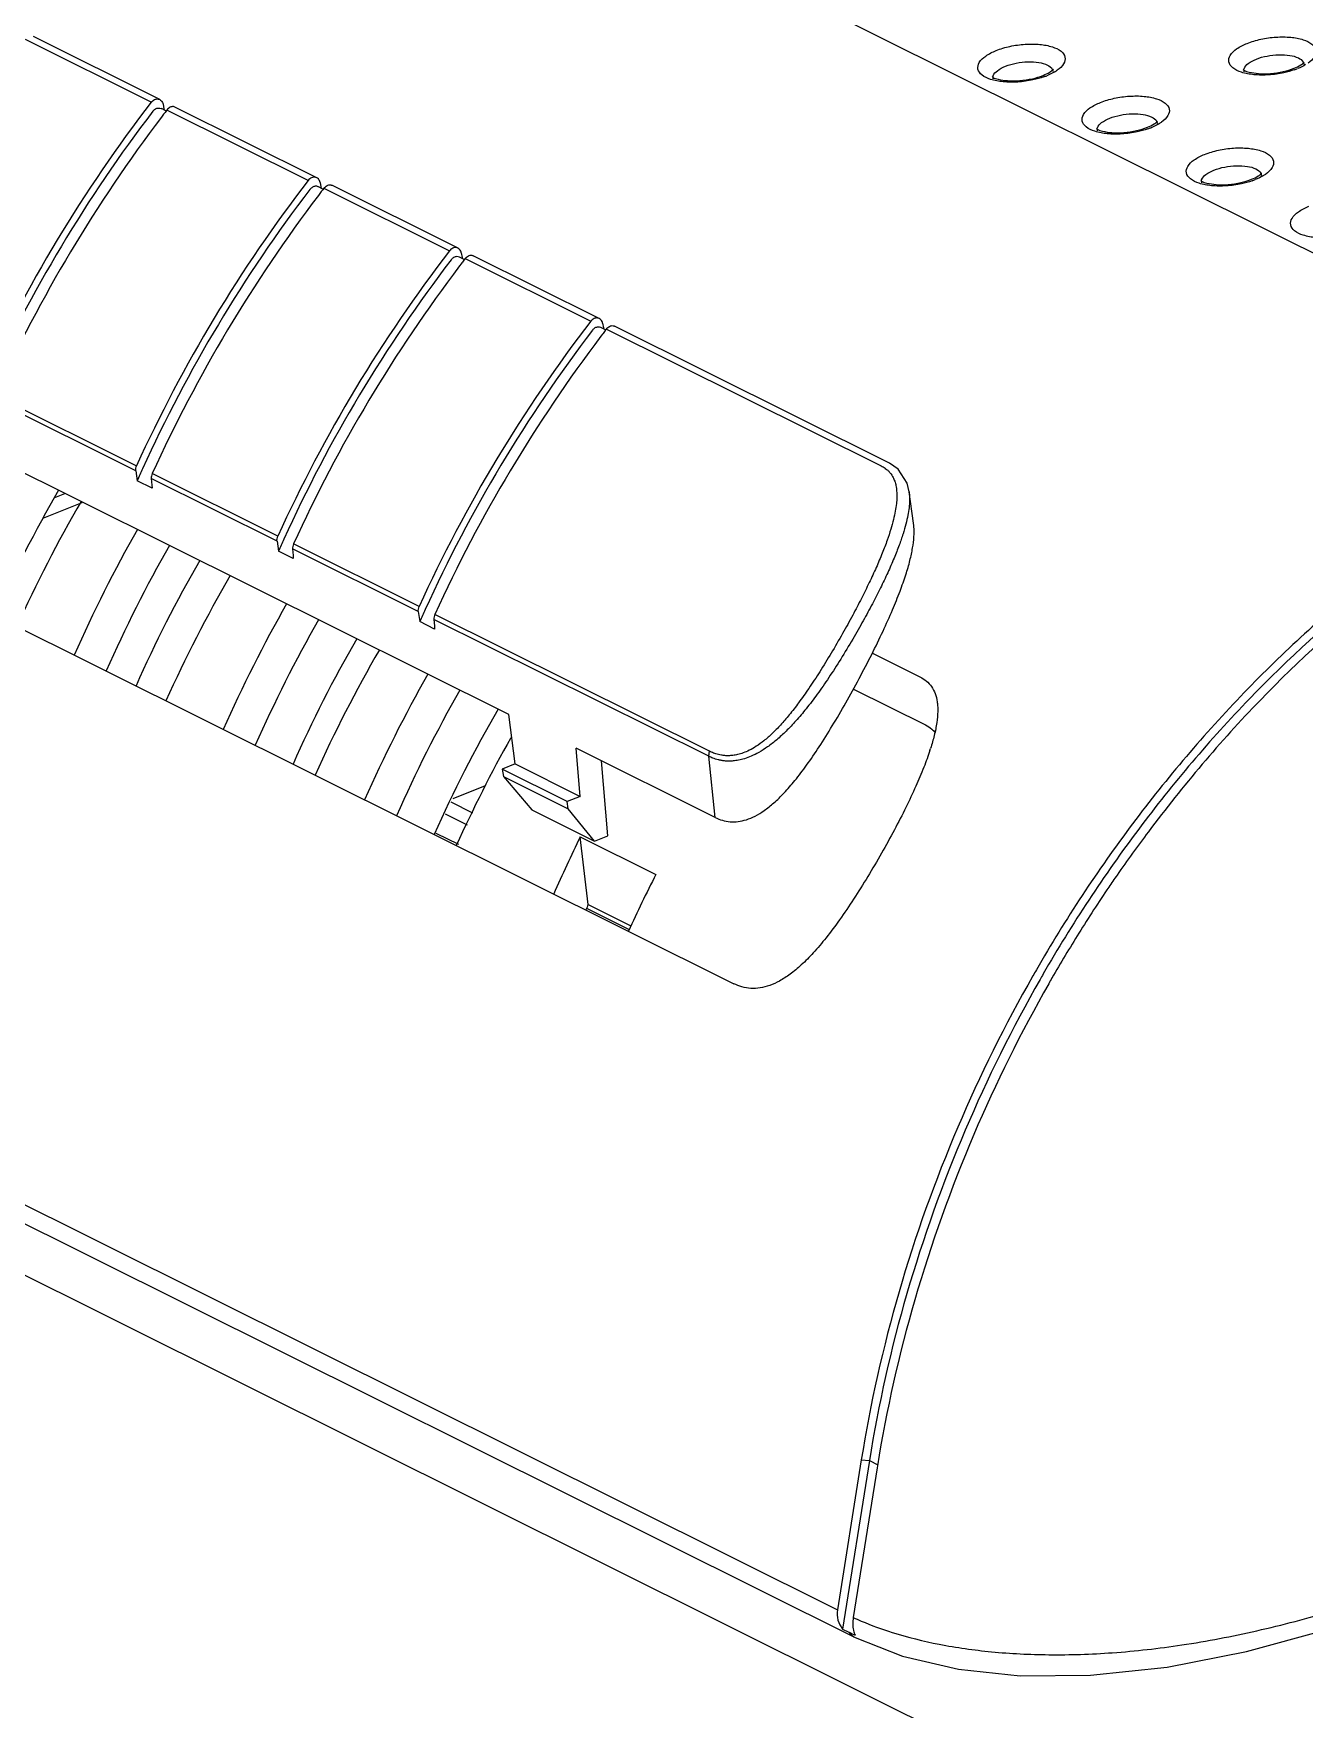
# Model space of a CAD drawing. Header units: millimetres. Extents: x 2099 to 2627, y -288 to 79.
# Drawn here: x 2202.3 to 2248.9, y -233.6 to -172.1 of the extents above; entities that cross this region are included whole.
import ezdxf

# ---------------------------------------------------------------- set-up
doc = ezdxf.new("R2010")
doc.units = ezdxf.units.MM
doc.layers.add('06___PRT_ALL_SURFS', color=7, linetype='Continuous')

msp = doc.modelspace()

# ---------------------------------------------------------------- linework, layer by layer
at = {"color": 7, "linetype": 'Continuous'}
for p, q in [((2206.62, -174.654), (2202.013, -172.359)), ((2206.931, -174.557), (2202.302, -172.251)), ((2207.156, -174.971), (2206.991, -174.888)), ((2207.049, -175.132), (2206.991, -175.208)), ((2207.052, -174.729), (2207.082, -174.895)), ((2207.082, -174.895), (2207.089, -174.937)), ((2207.196, -174.941), (2207.15, -175.001)), ((2212.378, -177.522), (2207.196, -174.941)), ((2219.738, -197.115), (2187.652, -181.131)), ((2180.77, -183.458), (2227.988, -206.98)), ((2206.052, -188.172), (2200.863, -185.587)), ((2200.898, -185.406), (2206.081, -187.987)), ((2203.086, -189.151), (2203.454, -189.003)), ((2204.071, -189.348), (2202.67, -189.913)), ((2233.07, -194.856), (2234.816, -195.726)), ((2232.373, -196.176), (2235.017, -197.493)), ((2167.366, -198.541), (2232.434, -230.956)), ((2218.872, -199.722), (2217.678, -200.202)), ((2218.411, -200.724), (2217.616, -200.328)), ((2217.405, -200.756), (2218.212, -201.158)), ((2217.059, -201.455), (2217.886, -201.867)), ((2222.356, -201.592), (2225.13, -202.974)), ((2222.646, -204.082), (2222.356, -201.592)), ((2222.583, -204.207), (2224.155, -204.99)), ((2222.646, -204.082), (2224.214, -204.863)), ((2194.846, -214.121), (2245.485, -239.348))]:
    msp.add_line(p, q, dxfattribs=at)
msp.add_lwpolyline([(2232.433, -230.956), (2234.173, -231.646), (2236.23, -232.124), (2238.489, -232.358), (2241.068, -232.34), (2243.879, -232.042), (2246.789, -231.476), (2249.703, -230.681)], dxfattribs=at)
for centre, radius, start, end in [((2248.672, -173.279), 0.222, 18.2827, 23.04827), ((2237.754, -173.763), 0.264, 175.46499, 187.72059), ((2238.439, -171.129), 2.754, 289.37727, 291.91837), ((2239.469, -173.54), 0.222, 18.2827, 23.04827), ((2238.867, -172.052), 1.735, 300.97223, 304.52504), ((2246.957, -173.501), 0.264, 175.46499, 187.72059), ((2247.641, -170.867), 2.754, 289.37727, 291.91837), ((2249.152, -207.376), 53.663, 142.42723, 155.4959), ((2249.048, -207.325), 53.301, 142.64631, 155.51083), ((2248.246, -206.598), 51.839, 142.44449, 142.62746), ((2249.754, -207.677), 53.693, 142.79145, 155.49407), ((2241.578, -175.667), 0.264, 175.46499, 187.72059), ((2242.262, -173.034), 2.754, 289.37727, 291.91837), ((2243.293, -175.445), 0.222, 18.2827, 23.04827), ((2242.69, -173.957), 1.735, 300.97223, 304.52504), ((2245.401, -177.572), 0.264, 175.46499, 187.72059), ((2246.086, -174.938), 2.754, 289.37727, 291.91837), ((2247.116, -177.35), 0.222, 18.2827, 23.04827), ((2246.514, -175.862), 1.735, 300.97223, 304.52504), ((2226.491, -195.591), 9.141, 341.97915, 342.38567)]:
    msp.add_arc(centre, radius, start, end, dxfattribs=at)
for centre, major_axis, ratio, start_param, end_param in [((2225.464, -203.331), (15.63, 31.384), 0.754368, 1.48465, 1.631883), ((2229.729, -205.455), (18.09, 35.409), 0.761897, 1.50262, 1.63249), ((2232.08, -206.626), (17.359, 35.773), 0.769231, 1.48689, 1.61676), ((2232.08, -206.626), (16.616, 34.243), 0.769231, 1.483609, 1.61912), ((2230.646, -205.912), (15.63, 31.384), 0.754368, 1.48465, 1.631883), ((2235.199, -208.18), (18.09, 35.409), 0.761897, 1.50262, 1.63249), ((2237.55, -209.351), (17.359, 35.773), 0.769231, 1.48689, 1.61676), ((2237.55, -209.351), (16.616, 34.243), 0.769231, 1.483609, 1.61912), ((2236.405, -208.781), (15.63, 31.384), 0.754368, 1.48465, 1.631883), ((2240.669, -210.905), (18.09, 35.409), 0.761897, 1.50262, 1.63249), ((2242.732, -211.933), (17.359, 35.773), 0.769231, 1.48689, 1.61676), ((2242.732, -211.933), (16.616, 34.243), 0.769231, 1.483609, 1.61912), ((2241.587, -211.363), (15.63, 31.384), 0.754368, 1.48465, 1.631883), ((2245.852, -213.487), (18.09, 35.409), 0.761897, 7.804261, 7.915675), ((2249.789, -215.449), (16.976, 35.959), 0.772794, 1.550188, 1.608374), ((2252.039, -216.569), (18.439, 35.231), 0.758133, -4.701522, -4.643335), ((2249.789, -215.449), (16.25, 34.421), 0.772794, -4.678001, -4.672405)]:
    msp.add_ellipse(centre, major_axis=major_axis, ratio=ratio, start_param=start_param, end_param=end_param, dxfattribs=at)
for points, start_tangent, end_tangent in [([(2237.61, -172.759), (2238.116, -172.607), (2238.673, -172.529), (2239.213, -172.536), (2239.671, -172.626), (2239.991, -172.788), (2240.135, -173.003), (2240.086, -173.243), (2239.85, -173.482)], (0.927618, 0.373531), (-0.823672, -0.567066)), ([(2247.066, -173.646), (2246.608, -173.556), (2246.289, -173.394), (2246.145, -173.179), (2246.194, -172.939), (2246.43, -172.7), (2246.813, -172.498)], (-0.995126, 0.098613), (0.927618, 0.373531)), ([(2246.813, -172.498), (2247.319, -172.345), (2247.876, -172.268), (2248.416, -172.274), (2248.874, -172.365), (2249.194, -172.527), (2249.338, -172.742), (2249.289, -172.982), (2249.053, -173.22)], (0.927618, 0.373531), (-0.823672, -0.567066)), ([(2237.864, -173.907), (2237.406, -173.817), (2237.086, -173.655), (2236.942, -173.44), (2236.991, -173.2), (2237.227, -172.962), (2237.61, -172.759)], (-0.995126, 0.098613), (0.927618, 0.373531)), ([(2237.951, -173.337), (2238.345, -173.223), (2238.776, -173.174), (2239.179, -173.199), (2239.493, -173.293), (2239.669, -173.443), (2239.674, -173.453)], (0.927618, 0.373531), (0.391937, -0.919992)), ([(2246.694, -173.48), (2246.704, -173.426), (2246.858, -173.239)], (0.079018, 0.996873), (0.798858, 0.601519)), ([(2246.858, -173.239), (2247.154, -173.076)], (0.798858, 0.601519), (0.927618, 0.373531)), ([(2247.154, -173.076), (2247.547, -172.961), (2247.979, -172.913), (2248.382, -172.938), (2248.696, -173.032), (2248.872, -173.182), (2248.877, -173.192)], (0.927618, 0.373531), (0.391937, -0.919992)), ([(2248.538, -173.409), (2248.78, -173.288), (2248.895, -173.199)], (0.927618, 0.373531), (0.660031, 0.751238)), ([(2248.962, -173.278), (2248.67, -173.423)], (-0.857223, -0.514945), (-0.927618, -0.373531)), ([(2248.883, -173.209), (2248.895, -173.268)], (0.314131, -0.94938), (0.078141, -0.996942)), ([(2248.895, -173.199), (2248.911, -173.182)], (0.660031, 0.751238), (0.813756, 0.581206)), ([(2237.458, -173.716), (2237.497, -173.744), (2237.687, -173.813), (2238.03, -173.865)], (0.910348, -0.413844), (0.995277, -0.097074)), ([(2237.491, -173.742), (2237.501, -173.687), (2237.655, -173.5)], (0.079018, 0.996873), (0.798858, 0.601519)), ([(2237.655, -173.5), (2237.951, -173.337)], (0.798858, 0.601519), (0.927618, 0.373531)), ([(2238.961, -173.837), (2238.404, -173.914), (2237.864, -173.907)], (-0.977407, -0.211367), (-0.995126, 0.098613)), ([(2238.03, -173.865), (2238.474, -173.862), (2238.938, -173.792)], (0.995277, -0.097074), (0.975849, 0.218447)), ([(2238.938, -173.792), (2239.335, -173.671)], (0.975849, 0.218447), (0.927618, 0.373531)), ([(2239.352, -173.727), (2238.961, -173.837)], (-0.943267, -0.332036), (-0.977407, -0.211367)), ([(2239.335, -173.671), (2239.578, -173.55), (2239.693, -173.46)], (0.927618, 0.373531), (0.660031, 0.751238)), ([(2239.76, -173.54), (2239.467, -173.684)], (-0.857223, -0.514945), (-0.927618, -0.373531)), ([(2239.68, -173.471), (2239.692, -173.529)], (0.314131, -0.94938), (0.078141, -0.996942)), ([(2239.693, -173.46), (2239.708, -173.443)], (0.660031, 0.751238), (0.813756, 0.581206)), ([(2246.66, -173.455), (2246.7, -173.482), (2246.89, -173.552), (2247.233, -173.604)], (0.910348, -0.413844), (0.995277, -0.097074)), ([(2248.164, -173.575), (2247.607, -173.653), (2247.066, -173.646)], (-0.977407, -0.211367), (-0.995126, 0.098613)), ([(2247.233, -173.604), (2247.677, -173.601), (2248.141, -173.531)], (0.995277, -0.097074), (0.975849, 0.218447)), ([(2248.141, -173.531), (2248.538, -173.409)], (0.975849, 0.218447), (0.927618, 0.373531)), ([(2248.555, -173.466), (2248.164, -173.575)], (-0.943267, -0.332036), (-0.977407, -0.211367)), ([(2206.62, -174.654), (2206.739, -174.558), (2206.875, -174.539), (2206.931, -174.558)], (0.610752, 0.791822), (0.893829, -0.448408)), ([(2241.434, -174.664), (2241.939, -174.511), (2242.496, -174.434), (2243.037, -174.44), (2243.495, -174.531), (2243.815, -174.693), (2243.958, -174.908), (2243.909, -175.148), (2243.674, -175.386)], (0.927618, 0.373531), (-0.823672, -0.567066)), ([(2206.679, -174.986), (2206.771, -174.903), (2206.88, -174.868), (2206.986, -174.886), (2206.991, -174.888)], (0.607688, 0.794176), (0.894811, -0.446444)), ([(2206.931, -174.558), (2206.991, -174.602), (2207.052, -174.729)], (0.893829, -0.448408), (0.178558, -0.983929)), ([(2207.484, -174.834), (2207.435, -174.818), (2207.31, -174.843), (2207.196, -174.941)], (-0.89265, 0.450751), (-0.610752, -0.791822)), ([(2241.687, -175.812), (2241.229, -175.722), (2240.909, -175.56), (2240.766, -175.345), (2240.815, -175.105), (2241.05, -174.866), (2241.434, -174.664)], (-0.995126, 0.098613), (0.927618, 0.373531)), ([(2241.775, -175.242), (2242.168, -175.127), (2242.599, -175.079), (2243.002, -175.104), (2243.316, -175.198), (2243.493, -175.348), (2243.497, -175.358)], (0.927618, 0.373531), (0.391937, -0.919992)), ([(2241.281, -175.621), (2241.321, -175.648), (2241.511, -175.718), (2241.853, -175.77)], (0.910348, -0.413844), (0.995277, -0.097074)), ([(2241.315, -175.647), (2241.325, -175.592), (2241.478, -175.405)], (0.079018, 0.996873), (0.798858, 0.601519)), ([(2241.478, -175.405), (2241.775, -175.242)], (0.798858, 0.601519), (0.927618, 0.373531)), ([(2242.785, -175.741), (2242.227, -175.819), (2241.687, -175.812)], (-0.977407, -0.211367), (-0.995126, 0.098613)), ([(2241.853, -175.77), (2242.298, -175.767), (2242.762, -175.697)], (0.995277, -0.097074), (0.975849, 0.218447)), ([(2242.762, -175.697), (2243.158, -175.575)], (0.975849, 0.218447), (0.927618, 0.373531)), ([(2243.176, -175.632), (2242.785, -175.741)], (-0.943267, -0.332036), (-0.977407, -0.211367)), ([(2243.158, -175.575), (2243.401, -175.454), (2243.516, -175.365)], (0.927618, 0.373531), (0.660031, 0.751238)), ([(2243.583, -175.444), (2243.29, -175.589)], (-0.857223, -0.514945), (-0.927618, -0.373531)), ([(2243.504, -175.375), (2243.516, -175.434)], (0.314131, -0.94938), (0.078141, -0.996942)), ([(2243.516, -175.365), (2243.532, -175.348)], (0.660031, 0.751238), (0.813756, 0.581206)), ([(2245.257, -176.569), (2245.763, -176.416), (2246.32, -176.338), (2246.86, -176.345), (2247.318, -176.435), (2247.638, -176.598), (2247.782, -176.812), (2247.733, -177.053), (2247.497, -177.291)], (0.927618, 0.373531), (-0.823672, -0.567066)), ([(2245.51, -177.717), (2245.053, -177.627), (2244.733, -177.464), (2244.589, -177.25), (2244.638, -177.009), (2244.874, -176.771), (2245.257, -176.569)], (-0.995126, 0.098613), (0.927618, 0.373531)), ([(2245.598, -177.147), (2245.992, -177.032), (2246.423, -176.984), (2246.826, -177.008), (2247.14, -177.103), (2247.316, -177.253), (2247.321, -177.263)], (0.927618, 0.373531), (0.391937, -0.919992)), ([(2245.104, -177.526), (2245.144, -177.553), (2245.334, -177.622), (2245.677, -177.675)], (0.910348, -0.413844), (0.995277, -0.097074)), ([(2245.138, -177.551), (2245.148, -177.497), (2245.302, -177.31)], (0.079018, 0.996873), (0.798858, 0.601519)), ([(2245.302, -177.31), (2245.598, -177.147)], (0.798858, 0.601519), (0.927618, 0.373531)), ([(2245.677, -177.675), (2246.121, -177.672), (2246.585, -177.602)], (0.995277, -0.097074), (0.975849, 0.218447)), ([(2246.585, -177.602), (2246.982, -177.48)], (0.975849, 0.218447), (0.927618, 0.373531)), ([(2246.999, -177.537), (2246.608, -177.646)], (-0.943267, -0.332036), (-0.977407, -0.211367)), ([(2246.982, -177.48), (2247.225, -177.359), (2247.339, -177.27)], (0.927618, 0.373531), (0.660031, 0.751238)), ([(2247.407, -177.349), (2247.114, -177.494)], (-0.857223, -0.514945), (-0.927618, -0.373531)), ([(2247.327, -177.28), (2247.339, -177.339)], (0.314131, -0.94938), (0.078141, -0.996942)), ([(2247.339, -177.27), (2247.355, -177.253)], (0.660031, 0.751238), (0.813756, 0.581206)), ([(2246.608, -177.646), (2246.051, -177.724), (2245.51, -177.717)], (-0.977407, -0.211367), (-0.995126, 0.098613)), ([(2249.334, -179.622), (2248.876, -179.532), (2248.556, -179.369), (2248.413, -179.155), (2248.462, -178.914), (2248.697, -178.676), (2249.081, -178.473)], (-0.995126, 0.098613), (0.927618, 0.373531)), ([(2234.816, -195.726), (2235.053, -195.881), (2235.241, -196.088), (2235.372, -196.343), (2235.446, -196.644), (2235.454, -196.706)], (0.89508, -0.445905), (0.111858, -0.993724)), ([(2235.454, -196.706), (2235.467, -196.996), (2235.432, -197.404), (2235.34, -197.874)], (0.111858, -0.993724), (-0.236861, -0.971543)), ([(2235.017, -197.493), (2235.249, -197.644), (2235.367, -197.761)], (0.89508, -0.445905), (0.652322, -0.757942)), ([(2235.34, -197.874), (2235.203, -198.357)], (-0.236861, -0.971543), (-0.302577, -0.953125)), ([(2235.183, -198.419), (2234.959, -199.042), (2234.664, -199.742), (2234.3, -200.514), (2233.877, -201.338), (2233.404, -202.195), (2232.9, -203.054), (2232.382, -203.879), (2231.869, -204.635), (2231.373, -205.297), (2230.9, -205.853), (2230.461, -206.295), (2230.049, -206.635), (2229.665, -206.882), (2229.303, -207.046), (2228.952, -207.135), (2228.611, -207.151), (2228.287, -207.096), (2227.988, -206.98)], (-0.309332, -0.950954), (-0.89508, 0.445905))]:
    msp.add_spline(points, degree=3, dxfattribs=dict(at, start_tangent=start_tangent, end_tangent=end_tangent))
at = {"layer": '06___PRT_ALL_SURFS', "color": 7, "linetype": 'Continuous'}
for p, q in [((2261.334, -186.213), (2196.842, -154.084)), ((2212.689, -177.426), (2207.484, -174.833)), ((2212.81, -177.598), (2212.84, -177.764)), ((2212.915, -177.839), (2212.749, -177.757)), ((2212.807, -178.001), (2212.75, -178.076)), ((2212.84, -177.764), (2212.848, -177.806)), ((2212.954, -177.809), (2212.908, -177.87)), ((2212.954, -177.809), (2217.561, -180.104)), ((2217.872, -180.008), (2213.242, -177.701)), ((2218.097, -180.421), (2217.932, -180.338)), ((2217.989, -180.583), (2217.932, -180.658)), ((2217.992, -180.18), (2218.022, -180.345)), ((2218.022, -180.345), (2218.03, -180.388)), ((2218.137, -180.391), (2218.09, -180.451)), ((2218.137, -180.391), (2222.743, -182.686)), ((2223.054, -182.589), (2218.425, -180.283)), ((2223.279, -183.003), (2223.114, -182.92)), ((2223.175, -182.761), (2223.205, -182.927)), ((2223.205, -182.927), (2223.212, -182.969)), ((2223.319, -182.973), (2223.273, -183.033)), ((2223.319, -182.973), (2233.396, -187.993)), ((2233.695, -187.89), (2223.607, -182.865)), ((2223.172, -183.164), (2223.114, -183.24)), ((2206.052, -188.172), (2206.102, -188.541)), ((2206.648, -188.813), (2206.102, -188.541)), ((2206.621, -188.456), (2206.639, -188.694)), ((2211.234, -190.754), (2206.621, -188.456)), ((2211.263, -190.569), (2206.657, -188.274)), ((2206.639, -188.694), (2206.648, -188.813)), ((2234.58, -190.097), (2234.416, -188.94)), ((2211.234, -190.754), (2211.284, -191.122)), ((2211.83, -191.394), (2211.284, -191.122)), ((2211.804, -191.038), (2211.821, -191.276)), ((2216.416, -193.336), (2211.804, -191.038)), ((2216.446, -193.151), (2211.839, -190.856)), ((2211.821, -191.276), (2211.83, -191.394)), ((2216.416, -193.336), (2216.467, -193.704)), ((2227.098, -198.458), (2217.021, -193.438)), ((2217.012, -193.976), (2216.467, -193.704)), ((2216.986, -193.62), (2217.004, -193.858)), ((2227.066, -198.641), (2216.986, -193.62)), ((2217.004, -193.858), (2217.012, -193.976)), ((2219.967, -198.924), (2219.738, -197.115)), ((2167.296, -197.813), (2231.789, -229.941)), ((2227.303, -200.884), (2222.201, -198.342)), ((2222.35, -200.111), (2222.201, -198.342)), ((2219.967, -198.924), (2219.494, -199.114)), ((2221.878, -200.301), (2219.494, -199.114)), ((2219.494, -199.114), (2219.536, -199.386)), ((2219.967, -198.924), (2222.35, -200.111)), ((2223.368, -201.555), (2223.136, -198.808)), ((2227.303, -200.884), (2227.066, -198.641)), ((2219.536, -199.386), (2221.907, -200.568)), ((2219.536, -199.386), (2220.579, -200.603)), ((2222.35, -200.111), (2221.878, -200.301)), ((2221.907, -200.568), (2221.878, -200.301)), ((2220.579, -200.603), (2222.882, -201.751)), ((2222.882, -201.751), (2221.907, -200.568)), ((2222.882, -201.751), (2223.368, -201.555)), ((2232.664, -224.447), (2231.789, -229.941)), ((2232.963, -224.469), (2231.978, -230.647)), ((2233.245, -224.733), (2232.37, -230.225)), ((2232.664, -224.447), (2232.963, -224.469)), ((2232.963, -224.469), (2233.27, -224.622)), ((2233.256, -224.661), (2233.245, -224.733)), ((2231.978, -230.647), (2232.208, -230.762)), ((2232.433, -230.956), (2232.434, -230.956))]:
    msp.add_line(p, q, dxfattribs=at)
msp.add_lwpolyline([(2234.416, -188.943), (2234.342, -188.627), (2234.011, -188.108), (2233.699, -187.892)], dxfattribs=at)
for centre, radius, start, end in [((2254.91, -210.244), 53.663, 142.42723, 155.4959), ((2254.806, -210.194), 53.301, 142.64631, 155.51083), ((2255.513, -210.545), 53.693, 142.79145, 155.49407), ((2254.004, -209.467), 51.839, 142.44449, 142.62746), ((2260.093, -212.826), 53.663, 142.42723, 155.4959), ((2259.988, -212.775), 53.301, 142.64631, 155.51083), ((2260.695, -213.127), 53.693, 142.79145, 155.49407), ((2259.186, -212.049), 51.839, 142.44449, 142.62746), ((2265.275, -215.408), 53.663, 142.42723, 155.4959), ((2265.171, -215.357), 53.301, 142.64631, 155.51083), ((2264.369, -214.63), 51.839, 142.44449, 142.62746), ((2265.878, -215.709), 53.693, 142.79145, 155.49407), ((2254.685, -210.149), 53.172, 155.50041, 156.02182), ((2259.867, -212.731), 53.172, 155.50041, 156.02182), ((2265.05, -215.312), 53.172, 155.50041, 156.02182), ((2285.53, -233.14), 52.91, 145.2742, 145.85189), ((2285.798, -233.319), 53.232, 145.85345, 148.01747), ((2286.177, -233.557), 53.679, 148.01715, 150.0673), ((2285.693, -233.33), 53.499, 150.05452, 150.30147), ((2286.352, -233.659), 53.882, 150.06605, 150.32449), ((2236.928, -220.29), 10.931, 245.3537, 247.03009), ((2234.57, -226.022), 5.295, 243.51891, 244.91431), ((2234.474, -226.228), 5.068, 244.91055, 246.3408), ((2232.686, -230.449), 0.566, 238.3607, 243.49134)]:
    msp.add_arc(centre, radius, start, end, dxfattribs=at)
msp.add_ellipse((2232.784, -230.013), major_axis=(0.896, 0.502), ratio=0.913409, start_param=2.51633, end_param=3.311728, dxfattribs=at)
for points, start_tangent, end_tangent in [([(2212.634, -177.408), (2212.497, -177.427), (2212.378, -177.522)], (-0.983922, 0.178598), (-0.610752, -0.791822)), ([(2212.689, -177.426), (2212.634, -177.408)], (-0.893829, 0.448408), (-0.983922, 0.178598)), ([(2212.81, -177.598), (2212.749, -177.471), (2212.689, -177.426)], (-0.178558, 0.983929), (-0.893829, 0.448408)), ([(2212.53, -177.772), (2212.437, -177.855)], (-0.861393, -0.507939), (-0.607688, -0.794176)), ([(2212.638, -177.736), (2212.53, -177.772)], (-0.996866, -0.07911), (-0.861393, -0.507939)), ([(2212.749, -177.757), (2212.744, -177.754), (2212.638, -177.736)], (-0.894812, 0.446443), (-0.996866, -0.07911)), ([(2212.954, -177.809), (2213.069, -177.711), (2213.194, -177.686), (2213.242, -177.702)], (0.610752, 0.791822), (0.89265, -0.450751)), ([(2217.816, -179.989), (2217.679, -180.008), (2217.561, -180.104)], (-0.983922, 0.178598), (-0.610752, -0.791822)), ([(2217.871, -180.008), (2217.816, -179.989)], (-0.893829, 0.448408), (-0.983922, 0.178598)), ([(2217.992, -180.18), (2217.931, -180.053), (2217.871, -180.008)], (-0.178558, 0.983929), (-0.893829, 0.448408)), ([(2217.712, -180.354), (2217.62, -180.436)], (-0.861393, -0.507939), (-0.607688, -0.794176)), ([(2217.821, -180.318), (2217.712, -180.354)], (-0.996866, -0.07911), (-0.861393, -0.507939)), ([(2217.931, -180.338), (2217.926, -180.336), (2217.821, -180.318)], (-0.894812, 0.446443), (-0.996866, -0.07911)), ([(2218.137, -180.391), (2218.251, -180.293), (2218.376, -180.268), (2218.424, -180.284)], (0.610752, 0.791822), (0.89265, -0.450751)), ([(2222.999, -182.571), (2222.862, -182.59), (2222.743, -182.686)], (-0.983922, 0.178598), (-0.610752, -0.791822)), ([(2222.894, -182.935), (2222.802, -183.018)], (-0.861393, -0.507939), (-0.607688, -0.794176)), ([(2223.003, -182.9), (2222.894, -182.935)], (-0.996866, -0.07911), (-0.861393, -0.507939)), ([(2223.054, -182.59), (2222.999, -182.571)], (-0.893829, 0.448408), (-0.983922, 0.178598)), ([(2223.114, -182.92), (2223.109, -182.918), (2223.003, -182.9)], (-0.894812, 0.446443), (-0.996866, -0.07911)), ([(2223.175, -182.761), (2223.114, -182.634), (2223.054, -182.59)], (-0.178558, 0.983929), (-0.893829, 0.448408)), ([(2223.319, -182.973), (2223.433, -182.875), (2223.558, -182.85), (2223.607, -182.866)], (0.610752, 0.791822), (0.89265, -0.450751)), ([(2261.334, -186.213), (2256.183, -188.762), (2251.268, -192.153), (2246.708, -196.306), (2242.613, -201.118), (2239.084, -206.473), (2238.958, -206.693)], (-0.927618, -0.373531), (-0.495086, -0.868844)), ([(2261.425, -186.512), (2256.311, -189.042), (2251.432, -192.409), (2246.904, -196.532), (2242.84, -201.309), (2239.336, -206.625)], (-0.927618, -0.373531), (-0.499176, -0.866501)), ([(2261.506, -186.671), (2256.764, -189.051), (2251.836, -192.453), (2247.292, -196.59), (2243.192, -201.409), (2242.044, -203)], (-0.923041, -0.384703), (-0.569651, -0.821886)), ([(2206.052, -188.172), (2206.053, -188.079), (2206.081, -187.987)], (-0.135672, 0.990754), (0.41495, 0.909844)), ([(2233.396, -187.993), (2233.467, -188.031), (2233.54, -188.079), (2233.545, -188.082)], (0.895081, -0.445904), (0.812, -0.583657)), ([(2206.657, -188.274), (2206.627, -188.366), (2206.621, -188.456)], (-0.41495, -0.909844), (0.073387, -0.997304)), ([(2233.762, -188.3), (2233.829, -188.412), (2233.888, -188.55), (2233.934, -188.717), (2233.961, -188.914), (2233.967, -189.135), (2233.95, -189.377), (2233.911, -189.647), (2233.844, -189.959), (2233.746, -190.313), (2233.613, -190.717), (2233.434, -191.19), (2233.211, -191.718), (2232.955, -192.273), (2232.67, -192.852), (2232.35, -193.465), (2231.977, -194.14), (2231.556, -194.864), (2231.138, -195.543), (2230.739, -196.151), (2230.366, -196.677), (2230.02, -197.123), (2229.697, -197.497), (2229.391, -197.81), (2229.093, -198.072), (2228.809, -198.276), (2228.554, -198.421), (2228.33, -198.518), (2228.129, -198.578), (2227.951, -198.61), (2227.793, -198.621), (2227.655, -198.616), (2227.534, -198.6), (2227.426, -198.578), (2227.332, -198.552), (2227.247, -198.523), (2227.17, -198.491), (2227.098, -198.458)], (0.574897, -0.818226), (-0.895081, 0.445903)), ([(2233.545, -188.082), (2233.614, -188.137), (2233.689, -188.21), (2233.762, -188.3)], (0.812, -0.583657), (0.574897, -0.818226)), ([(2234.416, -188.943), (2234.427, -189.04), (2234.433, -189.272), (2234.414, -189.524), (2234.371, -189.802)], (0.138572, -0.990352), (-0.186949, -0.98237)), ([(2234.371, -189.802), (2234.299, -190.123), (2234.195, -190.485)], (-0.186949, -0.98237), (-0.301784, -0.953376)), ([(2234.195, -190.485), (2234.053, -190.896), (2233.865, -191.376), (2233.632, -191.909), (2233.365, -192.469), (2233.069, -193.052), (2232.736, -193.668), (2232.349, -194.347), (2231.91, -195.074), (2231.471, -195.756), (2231.046, -196.368), (2230.642, -196.898), (2230.262, -197.347), (2229.903, -197.723), (2229.561, -198.036), (2229.224, -198.296), (2228.906, -198.497), (2228.624, -198.637), (2228.378, -198.729), (2228.16, -198.785), (2227.967, -198.813), (2227.798, -198.82), (2227.651, -198.812), (2227.523, -198.794), (2227.41, -198.769), (2227.31, -198.741), (2227.221, -198.709), (2227.141, -198.676), (2227.066, -198.641)], (-0.301784, -0.953376), (-0.895081, 0.445903)), ([(2227.303, -200.884), (2227.568, -200.987), (2227.848, -201.039), (2228.143, -201.034), (2228.448, -200.966), (2228.766, -200.833), (2229.101, -200.631), (2229.455, -200.352), (2229.827, -199.989), (2230.227, -199.531), (2230.658, -198.968), (2231.116, -198.3), (2231.599, -197.53), (2232.095, -196.681), (2232.584, -195.794), (2233.045, -194.906), (2233.46, -194.052), (2233.809, -193.271), (2234.086, -192.584), (2234.297, -191.983), (2234.448, -191.459), (2234.545, -191), (2234.594, -190.591), (2234.593, -190.221), (2234.58, -190.097)], (0.89508, -0.445905), (-0.140148, 0.990131)), ([(2211.234, -190.754), (2211.235, -190.661), (2211.263, -190.569)], (-0.135672, 0.990754), (0.41495, 0.909844)), ([(2211.839, -190.856), (2211.81, -190.947), (2211.804, -191.038)], (-0.41495, -0.909844), (0.073387, -0.997304)), ([(2216.416, -193.336), (2216.418, -193.243), (2216.446, -193.151)], (-0.135672, 0.990754), (0.41495, 0.909844)), ([(2217.021, -193.438), (2216.992, -193.529), (2216.986, -193.62)], (-0.41495, -0.909844), (0.073387, -0.997304)), ([(2227.098, -198.458), (2227.077, -198.518), (2227.066, -198.581), (2227.066, -198.641)], (-0.41495, -0.909844), (0.105203, -0.994451)), ([(2238.958, -206.693), (2236.206, -212.241), (2234.048, -218.281), (2232.664, -224.447)], (-0.495086, -0.868844), (-0.157366, -0.98754)), ([(2239.221, -206.825), (2236.478, -212.351), (2234.337, -218.347), (2232.963, -224.469)], (-0.495437, -0.868644), (-0.157366, -0.98754)), ([(2239.537, -206.983), (2236.79, -212.517), (2234.627, -218.574), (2233.256, -224.661)], (-0.495087, -0.868843), (-0.158828, -0.987306)), ([(2232.662, -230.354), (2233.801, -230.771), (2235.522, -231.203), (2237.437, -231.479), (2239.545, -231.588), (2241.871, -231.515), (2244.424, -231.23), (2247.172, -230.709), (2249.964, -229.975), (2251.838, -229.374)], (0.920658, -0.390371), (0.946039, 0.324052)), ([(2232.37, -230.225), (2232.351, -230.47)], (-0.157366, -0.98754), (0.01072, -0.999943)), ([(2232.351, -230.47), (2232.374, -230.689), (2232.377, -230.7)], (0.01072, -0.999943), (0.229811, -0.973235)), ([(2232.208, -230.762), (2232.389, -230.931)], (0.581259, -0.813719), (0.851598, -0.524195)), ([(2232.377, -230.7), (2232.44, -230.87)], (0.229811, -0.973235), (0.477071, -0.878865))]:
    msp.add_spline(points, degree=3, dxfattribs=dict(at, start_tangent=start_tangent, end_tangent=end_tangent))

doc.saveas('drawing.dxf')
